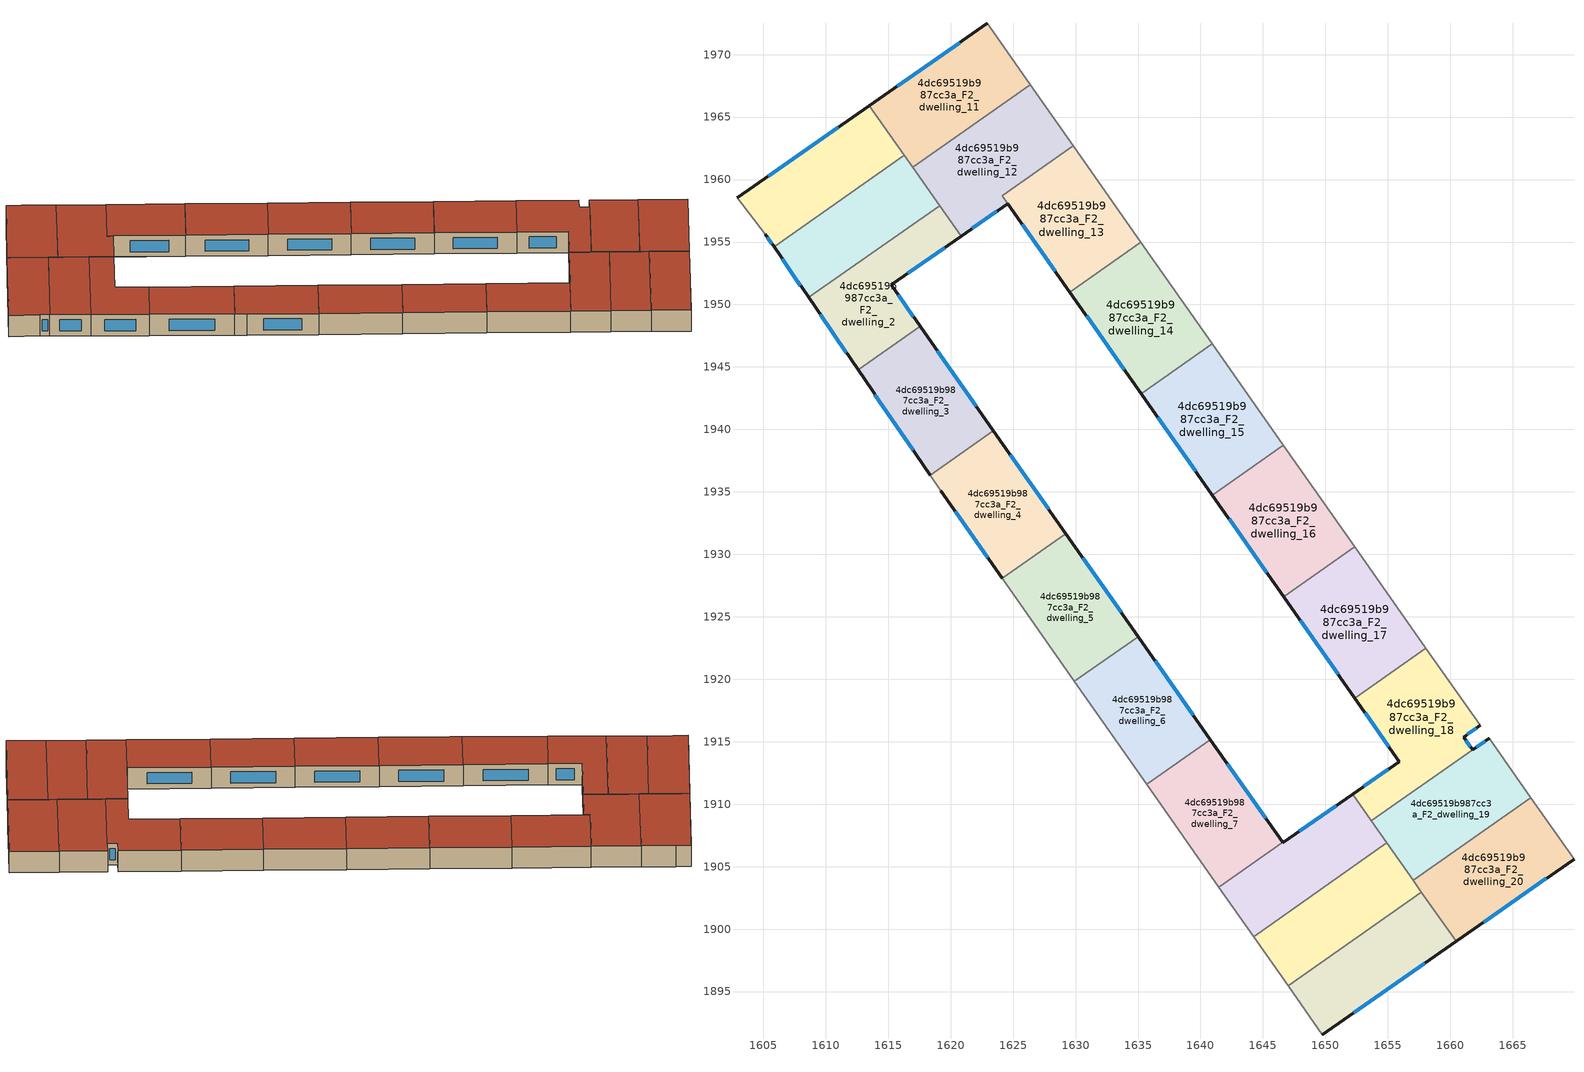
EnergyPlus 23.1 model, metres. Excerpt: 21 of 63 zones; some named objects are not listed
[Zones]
4dc69519b987cc3a_F2_dwelling_0
 floor to 4dc69519b987cc3a_F1_dwelling_0 (EU_floor_Construction): 1613.5,1965.93 1616.3,1961.93 1605.86,1954.61 1605.18,1955.61 1602.9,1958.54 z6
 wall outside (EU_wall_Construction): 1605.18,1955.61 1605.86,1954.61 / 1613.5,1965.93 1602.9,1958.54 z6:9
 wall adiabatic (EU_wall_Construction): 1602.9,1958.54 1605.18,1955.61 z6:9
 wall to 4dc69519b987cc3a_F2_dwelling_1 (EU_wall_Construction): 1605.86,1954.61 1616.3,1961.93 z6:9
 wall to 4dc69519b987cc3a_F2_dwelling_11 (EU_wall_Construction): 1616.3,1961.93 1613.5,1965.93 z6:9
 window (EU_Window_Construction): 1605.34,1955.37 1605.7,1954.84 / 1611.01,1964.19 1605.39,1960.27 z6.7:8.3
 roof outside (EU_roof_Construction): 1616.3,1961.93 1613.5,1965.93 1602.9,1958.54 1605.18,1955.61 1605.86,1954.61 z9
4dc69519b987cc3a_F2_dwelling_1
 floor to 4dc69519b987cc3a_F1_dwelling_1 (EU_floor_Construction): 1616.3,1961.93 1619.12,1957.92 1608.63,1950.56 1605.86,1954.61 z6
 wall outside (EU_wall_Construction): 1605.86,1954.61 1608.63,1950.56 z6:9
 wall to 4dc69519b987cc3a_F2_dwelling_2 (EU_wall_Construction): 1608.63,1950.56 1619.12,1957.92 z6:9
 wall to 4dc69519b987cc3a_F2_dwelling_12 (EU_wall_Construction): 1619.12,1957.92 1616.96,1961 z6:9
 wall to 4dc69519b987cc3a_F2_dwelling_11 (EU_wall_Construction): 1616.96,1961 1616.3,1961.94 z6:9
 window (EU_Window_Construction): 1606.51,1953.66 1607.98,1951.51 z6.7:8.3
 roof outside (EU_roof_Construction): 1619.12,1957.92 1616.3,1961.93 1605.86,1954.61 1608.63,1950.56 z9
4dc69519b987cc3a_F2_dwelling_10
 floor to 4dc69519b987cc3a_F1_dwelling_10 (EU_floor_Construction): 1657.69,1902.97 1660.46,1899.02 1649.76,1891.55 1647.01,1895.47 z6
 wall outside (EU_wall_Construction): 1649.76,1891.55 1660.46,1899.02 z6:9
 wall to 4dc69519b987cc3a_F2_dwelling_9 (EU_wall_Construction): 1657.69,1902.97 1647.01,1895.47 z6:9
 wall adiabatic (EU_wall_Construction): 1647.01,1895.47 1649.76,1891.55 z6:9
 wall to 4dc69519b987cc3a_F2_dwelling_20 (EU_wall_Construction): 1660.46,1899.02 1657.69,1902.97 z6:9
 window (EU_Window_Construction): 1652.27,1893.31 1657.95,1897.27 z6.7:8.3
 roof outside (EU_roof_Construction): 1660.46,1899.02 1657.69,1902.97 1647.01,1895.47 1649.76,1891.55 z9
4dc69519b987cc3a_F2_dwelling_11
 floor to 4dc69519b987cc3a_F1_dwelling_11 (EU_floor_Construction): 1623.98,1971.01 1626.37,1967.61 1616.96,1961 1613.5,1965.93 1622.94,1972.5 z6
 wall outside (EU_wall_Construction): 1622.94,1972.5 1613.5,1965.93 z6:9
 wall adiabatic (EU_wall_Construction): 1626.37,1967.61 1623.98,1971.01 1622.94,1972.5 z6:9
 wall to 4dc69519b987cc3a_F2_dwelling_12 (EU_wall_Construction): 1616.96,1961 1626.37,1967.61 z6:9
 window (EU_Window_Construction): 1620.72,1970.96 1615.72,1967.47 z6.7:8.3
 roof outside (EU_roof_Construction): 1626.37,1967.61 1623.98,1971.01 1622.94,1972.5 1613.5,1965.93 1616.96,1961 z9
4dc69519b987cc3a_F2_dwelling_12
 floor to 4dc69519b987cc3a_F1_dwelling_12 (EU_floor_Construction): 1626.37,1967.61 1629.81,1962.7 1624.12,1958.71 1624.57,1958.08 1620.84,1955.47 1616.96,1961 z6
 wall outside (EU_wall_Construction): 1620.84,1955.47 1624.57,1958.08 z6:9
 wall adiabatic (EU_wall_Construction): 1629.81,1962.7 1626.37,1967.61 z6:9
 wall to 4dc69519b987cc3a_F2_dwelling_13 (EU_wall_Construction): 1624.13,1958.71 1629.81,1962.7 / 1624.57,1958.08 1624.12,1958.71 z6:9
 wall to 4dc69519b987cc3a_F2_dwelling_2 (EU_wall_Construction): 1619.12,1957.92 1620.84,1955.47 z6:9
 window (EU_Window_Construction): 1621.71,1956.08 1623.69,1957.46 z6.7:8.3
 roof outside (EU_roof_Construction): 1624.57,1958.08 1624.12,1958.71 1629.81,1962.7 1626.37,1967.61 1616.96,1961 1620.84,1955.47 z9
4dc69519b987cc3a_F2_dwelling_13
 floor to 4dc69519b987cc3a_F1_dwelling_13 (EU_floor_Construction): 1629.81,1962.7 1635.23,1954.99 1629.54,1950.99 1624.13,1958.71 z6
 wall outside (EU_wall_Construction): 1624.57,1958.08 1629.54,1950.99 z6:9
 wall to 4dc69519b987cc3a_F2_dwelling_14 (EU_wall_Construction): 1629.54,1950.99 1635.23,1954.99 z6:9
 wall adiabatic (EU_wall_Construction): 1635.23,1954.99 1629.81,1962.7 z6:9
 window (EU_Window_Construction): 1625.74,1956.41 1628.37,1952.66 z6.7:8.3
 roof outside (EU_roof_Construction): 1635.23,1954.99 1629.81,1962.7 1624.13,1958.71 1629.54,1950.99 z9
4dc69519b987cc3a_F2_dwelling_14
 floor to 4dc69519b987cc3a_F1_dwelling_14 (EU_floor_Construction): 1635.23,1954.99 1640.93,1946.86 1635.24,1942.87 1629.54,1950.99 z6
 wall outside (EU_wall_Construction): 1629.54,1950.99 1635.24,1942.87 z6:9
 wall adiabatic (EU_wall_Construction): 1640.93,1946.86 1635.23,1954.99 z6:9
 wall to 4dc69519b987cc3a_F2_dwelling_15 (EU_wall_Construction): 1635.24,1942.87 1640.93,1946.86 z6:9
 window (EU_Window_Construction): 1630.88,1949.08 1633.9,1944.78 z6.7:8.3
 roof outside (EU_roof_Construction): 1640.93,1946.86 1635.23,1954.99 1629.54,1950.99 1635.24,1942.87 z9
4dc69519b987cc3a_F2_dwelling_15
 floor to 4dc69519b987cc3a_F1_dwelling_15 (EU_floor_Construction): 1640.93,1946.86 1646.64,1938.74 1640.95,1934.75 1635.24,1942.87 z6
 wall outside (EU_wall_Construction): 1635.24,1942.87 1640.95,1934.75 z6:9
 wall adiabatic (EU_wall_Construction): 1646.64,1938.74 1640.93,1946.86 z6:9
 wall to 4dc69519b987cc3a_F2_dwelling_16 (EU_wall_Construction): 1640.95,1934.75 1646.64,1938.74 z6:9
 window (EU_Window_Construction): 1636.58,1940.96 1639.61,1936.65 z6.7:8.3
 roof outside (EU_roof_Construction): 1646.64,1938.74 1640.93,1946.86 1635.24,1942.87 1640.95,1934.75 z9
4dc69519b987cc3a_F2_dwelling_16
 floor to 4dc69519b987cc3a_F1_dwelling_16 (EU_floor_Construction): 1646.64,1938.74 1652.34,1930.62 1646.65,1926.62 1640.95,1934.75 z6
 wall outside (EU_wall_Construction): 1640.95,1934.75 1646.65,1926.62 z6:9
 wall adiabatic (EU_wall_Construction): 1652.34,1930.62 1646.64,1938.74 z6:9
 wall to 4dc69519b987cc3a_F2_dwelling_17 (EU_wall_Construction): 1646.65,1926.62 1652.34,1930.62 z6:9
 window (EU_Window_Construction): 1642.29,1932.84 1645.31,1928.53 z6.7:8.3
 roof outside (EU_roof_Construction): 1652.34,1930.62 1646.64,1938.74 1640.95,1934.75 1646.65,1926.62 z9
4dc69519b987cc3a_F2_dwelling_17
 floor to 4dc69519b987cc3a_F1_dwelling_17 (EU_floor_Construction): 1652.34,1930.62 1658.04,1922.49 1652.36,1918.5 1646.65,1926.62 z6
 wall outside (EU_wall_Construction): 1646.65,1926.62 1652.36,1918.5 z6:9
 wall adiabatic (EU_wall_Construction): 1658.04,1922.49 1652.34,1930.62 z6:9
 wall to 4dc69519b987cc3a_F2_dwelling_18 (EU_wall_Construction): 1652.36,1918.5 1658.04,1922.49 z6:9
 window (EU_Window_Construction): 1647.99,1924.72 1651.02,1920.41 z6.7:8.3
 roof outside (EU_roof_Construction): 1658.04,1922.49 1652.34,1930.62 1646.65,1926.62 1652.36,1918.5 z9
4dc69519b987cc3a_F2_dwelling_18
 floor to 4dc69519b987cc3a_F1_dwelling_18 (EU_floor_Construction): 1658.04,1922.49 1662.39,1916.3 1661.06,1915.38 1661.78,1914.35 1653.69,1908.67 1652.18,1910.81 1655.93,1913.42 1652.36,1918.5 z6
 wall outside (EU_wall_Construction): 1652.36,1918.5 1655.93,1913.42 1652.18,1910.81 / 1661.78,1914.35 1661.06,1915.38 1662.39,1916.3 z6:9
 wall to 4dc69519b987cc3a_F2_dwelling_19 (EU_wall_Construction): 1653.69,1908.67 1661.78,1914.35 z6:9
 wall adiabatic (EU_wall_Construction): 1662.39,1916.3 1658.04,1922.49 z6:9
 wall to 4dc69519b987cc3a_F2_dwelling_8 (EU_wall_Construction): 1652.18,1910.81 1653.69,1908.67 z6:9
 window (EU_Window_Construction): 1655.05,1912.8 1653.06,1911.42 / 1653.2,1917.31 1655.09,1914.61 / 1661.37,1915.6 1662.08,1916.09 / 1661.61,1914.59 1661.23,1915.14 z6.7:8.3
 roof outside (EU_roof_Construction): 1661.78,1914.35 1661.06,1915.38 1662.39,1916.3 1658.04,1922.49 1652.36,1918.5 1655.93,1913.42 1652.18,1910.81 1653.69,1908.67 z9
4dc69519b987cc3a_F2_dwelling_19
 floor to 4dc69519b987cc3a_F1_dwelling_19 (EU_floor_Construction): 1663.11,1915.27 1666.45,1910.52 1657.03,1903.91 1653.69,1908.67 1661.78,1914.35 z6
 wall outside (EU_wall_Construction): 1663.11,1915.27 1661.78,1914.35 z6:9
 wall adiabatic (EU_wall_Construction): 1666.45,1910.52 1663.11,1915.27 z6:9
 wall to 4dc69519b987cc3a_F2_dwelling_20 (EU_wall_Construction): 1657.03,1903.91 1666.45,1910.52 z6:9
 wall to 4dc69519b987cc3a_F2_dwelling_9 (EU_wall_Construction): 1654.93,1906.9 1657.03,1903.91 z6:9
 wall to 4dc69519b987cc3a_F2_dwelling_8 (EU_wall_Construction): 1653.69,1908.67 1654.93,1906.9 z6:9
 window (EU_Window_Construction): 1662.8,1915.06 1662.09,1914.57 z6.7:8.3
 roof outside (EU_roof_Construction): 1666.45,1910.52 1663.11,1915.27 1661.78,1914.35 1653.69,1908.67 1657.03,1903.91 z9
4dc69519b987cc3a_F2_dwelling_2
 floor to 4dc69519b987cc3a_F1_dwelling_2 (EU_floor_Construction): 1619.12,1957.92 1620.84,1955.47 1615.24,1951.57 1617.57,1948.26 1612.59,1944.76 1608.63,1950.56 z6
 wall outside (EU_wall_Construction): 1608.63,1950.56 1612.59,1944.76 / 1617.57,1948.26 1615.24,1951.57 1620.84,1955.47 z6:9
 wall to 4dc69519b987cc3a_F2_dwelling_3 (EU_wall_Construction): 1612.59,1944.76 1617.57,1948.26 z6:9
 window (EU_Window_Construction): 1609.56,1949.2 1611.66,1946.13 / 1616.56,1952.48 1619.52,1954.56 / 1617.02,1949.03 1615.79,1950.79 z6.7:8.3
 roof outside (EU_roof_Construction): 1617.57,1948.26 1615.24,1951.57 1620.84,1955.47 1619.12,1957.92 1608.63,1950.56 1612.59,1944.76 z9
4dc69519b987cc3a_F2_dwelling_20
 floor to 4dc69519b987cc3a_F1_dwelling_20 (EU_floor_Construction): 1666.45,1910.52 1669.9,1905.61 1660.46,1899.02 1657.03,1903.91 z6
 wall outside (EU_wall_Construction): 1660.46,1899.02 1669.9,1905.61 z6:9
 wall adiabatic (EU_wall_Construction): 1669.9,1905.61 1666.45,1910.52 z6:9
 wall to 4dc69519b987cc3a_F2_dwelling_9 (EU_wall_Construction): 1657.03,1903.91 1657.69,1902.97 z6:9
 window (EU_Window_Construction): 1662.67,1900.57 1667.68,1904.06 z6.7:8.3
 roof outside (EU_roof_Construction): 1669.9,1905.61 1666.45,1910.52 1657.03,1903.91 1660.46,1899.02 z9
4dc69519b987cc3a_F2_dwelling_3
 floor to 4dc69519b987cc3a_F1_dwelling_3 (EU_floor_Construction): 1617.57,1948.26 1623.43,1939.9 1618.35,1936.34 1612.59,1944.76 z6
 wall outside (EU_wall_Construction): 1623.43,1939.9 1617.57,1948.26 / 1612.59,1944.76 1618.35,1936.34 z6:9
 wall to 4dc69519b987cc3a_F2_dwelling_4 (EU_wall_Construction): 1618.35,1936.34 1623.43,1939.9 z6:9
 window (EU_Window_Construction): 1622.05,1941.86 1618.94,1946.3 / 1613.94,1942.79 1617,1938.32 z6.7:8.3
 roof outside (EU_roof_Construction): 1623.43,1939.9 1617.57,1948.26 1612.59,1944.76 1618.35,1936.34 z9
4dc69519b987cc3a_F2_dwelling_4
 floor to 4dc69519b987cc3a_F1_dwelling_4 (EU_floor_Construction): 1623.43,1939.9 1629.22,1931.66 1624.12,1928.08 1619.2,1935.1 1618.35,1936.34 z6
 wall outside (EU_wall_Construction): 1629.22,1931.66 1623.43,1939.9 / 1619.2,1935.1 1624.12,1928.08 z6:9
 wall adiabatic (EU_wall_Construction): 1618.35,1936.34 1619.2,1935.1 z6:9
 wall to 4dc69519b987cc3a_F2_dwelling_5 (EU_wall_Construction): 1624.12,1928.08 1629.22,1931.66 z6:9
 window (EU_Window_Construction): 1627.86,1933.59 1624.79,1937.97 / 1620.35,1933.45 1622.97,1929.73 z6.7:8.3
 roof outside (EU_roof_Construction): 1629.22,1931.66 1623.43,1939.9 1618.35,1936.34 1619.2,1935.1 1624.12,1928.08 z9
4dc69519b987cc3a_F2_dwelling_5
 floor to 4dc69519b987cc3a_F1_dwelling_5 (EU_floor_Construction): 1629.22,1931.66 1635.01,1923.42 1629.91,1919.84 1624.12,1928.08 z6
 wall outside (EU_wall_Construction): 1635.01,1923.42 1629.22,1931.66 z6:9
 wall to 4dc69519b987cc3a_F2_dwelling_6 (EU_wall_Construction): 1629.91,1919.84 1635.01,1923.42 z6:9
 wall adiabatic (EU_wall_Construction): 1624.12,1928.08 1629.91,1919.84 z6:9
 window (EU_Window_Construction): 1633.65,1925.35 1630.58,1929.72 z6.7:8.3
 roof outside (EU_roof_Construction): 1635.01,1923.42 1629.22,1931.66 1624.12,1928.08 1629.91,1919.84 z9
4dc69519b987cc3a_F2_dwelling_6
 floor to 4dc69519b987cc3a_F1_dwelling_6 (EU_floor_Construction): 1635.01,1923.42 1640.79,1915.18 1635.69,1911.6 1629.91,1919.84 z6
 wall outside (EU_wall_Construction): 1640.79,1915.18 1635.01,1923.42 z6:9
 wall to 4dc69519b987cc3a_F2_dwelling_7 (EU_wall_Construction): 1635.69,1911.6 1640.79,1915.18 z6:9
 wall adiabatic (EU_wall_Construction): 1629.91,1919.84 1635.69,1911.6 z6:9
 window (EU_Window_Construction): 1639.43,1917.11 1636.36,1921.48 z6.7:8.3
 roof outside (EU_roof_Construction): 1640.79,1915.18 1635.01,1923.42 1629.91,1919.84 1635.69,1911.6 z9
4dc69519b987cc3a_F2_dwelling_7
 floor to 4dc69519b987cc3a_F1_dwelling_7 (EU_floor_Construction): 1640.79,1915.18 1646.57,1906.94 1641.47,1903.36 1635.69,1911.6 z6
 wall outside (EU_wall_Construction): 1646.57,1906.94 1640.79,1915.18 z6:9
 wall to 4dc69519b987cc3a_F2_dwelling_8 (EU_wall_Construction): 1641.47,1903.36 1646.57,1906.94 z6:9
 wall adiabatic (EU_wall_Construction): 1635.69,1911.6 1641.47,1903.36 z6:9
 window (EU_Window_Construction): 1645.21,1908.87 1642.15,1913.24 z6.7:8.3
 roof outside (EU_roof_Construction): 1646.57,1906.94 1640.79,1915.18 1635.69,1911.6 1641.47,1903.36 z9
4dc69519b987cc3a_F2_dwelling_8
 floor to 4dc69519b987cc3a_F1_dwelling_8 (EU_floor_Construction): 1652.18,1910.81 1654.93,1906.9 1644.25,1899.41 1641.47,1903.36 1646.57,1906.94 1646.59,1906.91 z6
 wall outside (EU_wall_Construction): 1652.18,1910.81 1646.59,1906.91 1646.57,1906.94 z6:9
 wall to 4dc69519b987cc3a_F2_dwelling_9 (EU_wall_Construction): 1644.25,1899.41 1654.93,1906.9 z6:9
 wall adiabatic (EU_wall_Construction): 1641.47,1903.36 1644.25,1899.41 z6:9
 window (EU_Window_Construction): 1650.87,1909.89 1647.91,1907.82 z6.7:8.3
 roof outside (EU_roof_Construction): 1654.93,1906.9 1652.18,1910.81 1646.59,1906.91 1646.57,1906.94 1641.47,1903.36 1644.25,1899.41 z9
4dc69519b987cc3a_F2_dwelling_9
 floor to 4dc69519b987cc3a_F1_dwelling_9 (EU_floor_Construction): 1654.93,1906.9 1657.69,1902.97 1647.01,1895.47 1644.25,1899.41 z6
 wall adiabatic (EU_wall_Construction): 1644.25,1899.41 1647.01,1895.47 z6:9
 roof outside (EU_roof_Construction): 1657.69,1902.97 1654.93,1906.9 1644.25,1899.41 1647.01,1895.47 z9
[Building]
EU S2 Campaign: North Axis=0; Terrain=City; Solar Distribution=FullExterior
[Site:Location]
Budapest.Ferenc.Liszt.Intl.AP: Latitude=47.437; Longitude=19.256; Time Zone=1; Elevation=185
[SizingPeriod:WeatherFileDays]
AnnualSizingPeriod: Begin Month=1; Begin Day of Month=1; End Month=12; End Day of Month=31; Day of Week for Start Day=Monday; Use Weather File Daylight Saving Period=No; Use Weather File Rain and Snow Indicators=No
[MATERIAL]
EU_InternalMass_Material: Roughness=MediumRough; Thickness=0.1; Conductivity=1; Density=1800; Specific Heat=900; Thermal Absorptance=0.9; Solar Absorptance=0.7; Visible Absorptance=0.7
[MATERIAL:NOMASS] Roughness=MediumRough; Thermal Absorptance=0.9; Solar Absorptance=0.7; Visible Absorptance=0.7
Name | Thermal Resistance
EU_wall_NoMass | 0.832559
EU_roof_NoMass | 1.39638
EU_floor_NoMass | 0.872794
[WINDOWMATERIAL:SIMPLEGLAZINGSYSTEM]
EU_Window_SimpleGlazing: UFactor=2.79869; Solar Heat Gain Coefficient=0.75; Visible Transmittance=0.75
[CONSTRUCTION]
EU_wall_Construction: EU_wall_NoMass
EU_roof_Construction: EU_roof_NoMass
EU_floor_Construction: EU_floor_NoMass
EU_Window_Construction: EU_Window_SimpleGlazing
EU_InternalMass_Construction: EU_InternalMass_Material
[ZONE] Type=1; Multiplier=1; Ceiling Height=autocalculate; Floor Area=autocalculate; Part of Total Floor Area=Yes
Name | Volume
4dc69519b987cc3a_F2_dwelling_0 | 188.099
4dc69519b987cc3a_F2_dwelling_1 | 188.076
4dc69519b987cc3a_F2_dwelling_10 | 188.088
4dc69519b987cc3a_F2_dwelling_11 | 206.914
4dc69519b987cc3a_F2_dwelling_12 | 217.326
4dc69519b987cc3a_F2_dwelling_13 | 196.435
4dc69519b987cc3a_F2_dwelling_14; 4dc69519b987cc3a_F2_dwelling_16 | 206.916
4dc69519b987cc3a_F2_dwelling_15 | 206.939
4dc69519b987cc3a_F2_dwelling_17 | 206.908
4dc69519b987cc3a_F2_dwelling_18 | 213.199
4dc69519b987cc3a_F2_dwelling_19 | 200.595
4dc69519b987cc3a_F2_dwelling_2 | 188.123
4dc69519b987cc3a_F2_dwelling_20 | 206.906
4dc69519b987cc3a_F2_dwelling_3 | 188.101
4dc69519b987cc3a_F2_dwelling_4 | 188.102
4dc69519b987cc3a_F2_dwelling_5 | 188.109
4dc69519b987cc3a_F2_dwelling_6 | 188.108
4dc69519b987cc3a_F2_dwelling_7 | 188.075
4dc69519b987cc3a_F2_dwelling_8 | 188.111
4dc69519b987cc3a_F2_dwelling_9 | 188.103
[INTERNALMASS] Construction=EU_InternalMass_Construction
Name | Zone or ZoneList | Surface Area
4dc69519b987cc3a_F2_dwelling_0_EU_InternalMass | 4dc69519b987cc3a_F2_dwelling_0 | 62.6995
4dc69519b987cc3a_F2_dwelling_1_EU_InternalMass | 4dc69519b987cc3a_F2_dwelling_1 | 62.692
4dc69519b987cc3a_F2_dwelling_2_EU_InternalMass | 4dc69519b987cc3a_F2_dwelling_2 | 62.7079
4dc69519b987cc3a_F2_dwelling_3_EU_InternalMass | 4dc69519b987cc3a_F2_dwelling_3 | 62.7005
4dc69519b987cc3a_F2_dwelling_4_EU_InternalMass | 4dc69519b987cc3a_F2_dwelling_4 | 62.7007
4dc69519b987cc3a_F2_dwelling_5_EU_InternalMass | 4dc69519b987cc3a_F2_dwelling_5 | 62.7028
4dc69519b987cc3a_F2_dwelling_6_EU_InternalMass | 4dc69519b987cc3a_F2_dwelling_6 | 62.7027
4dc69519b987cc3a_F2_dwelling_7_EU_InternalMass | 4dc69519b987cc3a_F2_dwelling_7 | 62.6916
4dc69519b987cc3a_F2_dwelling_8_EU_InternalMass | 4dc69519b987cc3a_F2_dwelling_8 | 62.7038
4dc69519b987cc3a_F2_dwelling_9_EU_InternalMass | 4dc69519b987cc3a_F2_dwelling_9 | 62.7009
4dc69519b987cc3a_F2_dwelling_10_EU_InternalMass | 4dc69519b987cc3a_F2_dwelling_10 | 62.6959
4dc69519b987cc3a_F2_dwelling_11_EU_InternalMass | 4dc69519b987cc3a_F2_dwelling_11 | 68.9712
4dc69519b987cc3a_F2_dwelling_12_EU_InternalMass | 4dc69519b987cc3a_F2_dwelling_12 | 72.4416
4dc69519b987cc3a_F2_dwelling_13_EU_InternalMass | 4dc69519b987cc3a_F2_dwelling_13 | 65.5024
4dc69519b987cc3a_F2_dwelling_14_EU_InternalMass | 4dc69519b987cc3a_F2_dwelling_14 | 68.9721
4dc69519b987cc3a_F2_dwelling_15_EU_InternalMass | 4dc69519b987cc3a_F2_dwelling_15 | 68.9797
4dc69519b987cc3a_F2_dwelling_16_EU_InternalMass | 4dc69519b987cc3a_F2_dwelling_16 | 68.9719
4dc69519b987cc3a_F2_dwelling_17_EU_InternalMass | 4dc69519b987cc3a_F2_dwelling_17 | 68.9695
4dc69519b987cc3a_F2_dwelling_18_EU_InternalMass | 4dc69519b987cc3a_F2_dwelling_18 | 71.0665
4dc69519b987cc3a_F2_dwelling_19_EU_InternalMass | 4dc69519b987cc3a_F2_dwelling_19 | 66.865
4dc69519b987cc3a_F2_dwelling_20_EU_InternalMass | 4dc69519b987cc3a_F2_dwelling_20 | 68.9685
[OTHEREQUIPMENT] Fuel Type=Electricity; Design Level Calculation Method=Watts/Area; Power per Zone Floor Area=1; Fraction Latent=0; Fraction Radiant=0; Fraction Lost=0; Carbon Dioxide Generation Rate=0; EndUse Subcategory=EU_Step8_InternalGains
Name | Zone or ZoneList or Space or SpaceList | Schedule
EU_Step8_InternalGain_4dc69519b987cc3a_F2_dwelling_0_f000 | 4dc69519b987cc3a_F2_dwelling_0 | EU_Step8_GainSchedule_4dc69519b987cc3a_F2_dwelling_0_f000
EU_Step8_InternalGain_4dc69519b987cc3a_F2_dwelling_1_f000 | 4dc69519b987cc3a_F2_dwelling_1 | EU_Step8_GainSchedule_4dc69519b987cc3a_F2_dwelling_1_f000
EU_Step8_InternalGain_4dc69519b987cc3a_F2_dwelling_2_f000 | 4dc69519b987cc3a_F2_dwelling_2 | EU_Step8_GainSchedule_4dc69519b987cc3a_F2_dwelling_2_f000
EU_Step8_InternalGain_4dc69519b987cc3a_F2_dwelling_3_f000 | 4dc69519b987cc3a_F2_dwelling_3 | EU_Step8_GainSchedule_4dc69519b987cc3a_F2_dwelling_3_f000
EU_Step8_InternalGain_4dc69519b987cc3a_F2_dwelling_4_f000 | 4dc69519b987cc3a_F2_dwelling_4 | EU_Step8_GainSchedule_4dc69519b987cc3a_F2_dwelling_4_f000
EU_Step8_InternalGain_4dc69519b987cc3a_F2_dwelling_5_f000 | 4dc69519b987cc3a_F2_dwelling_5 | EU_Step8_GainSchedule_4dc69519b987cc3a_F2_dwelling_5_f000
EU_Step8_InternalGain_4dc69519b987cc3a_F2_dwelling_6_f000 | 4dc69519b987cc3a_F2_dwelling_6 | EU_Step8_GainSchedule_4dc69519b987cc3a_F2_dwelling_6_f000
EU_Step8_InternalGain_4dc69519b987cc3a_F2_dwelling_7_f000 | 4dc69519b987cc3a_F2_dwelling_7 | EU_Step8_GainSchedule_4dc69519b987cc3a_F2_dwelling_7_f000
EU_Step8_InternalGain_4dc69519b987cc3a_F2_dwelling_8_f000 | 4dc69519b987cc3a_F2_dwelling_8 | EU_Step8_GainSchedule_4dc69519b987cc3a_F2_dwelling_8_f000
EU_Step8_InternalGain_4dc69519b987cc3a_F2_dwelling_9_f000 | 4dc69519b987cc3a_F2_dwelling_9 | EU_Step8_GainSchedule_4dc69519b987cc3a_F2_dwelling_9_f000
EU_Step8_InternalGain_4dc69519b987cc3a_F2_dwelling_10_f000 | 4dc69519b987cc3a_F2_dwelling_10 | EU_Step8_GainSchedule_4dc69519b987cc3a_F2_dwelling_10_f000
EU_Step8_InternalGain_4dc69519b987cc3a_F2_dwelling_11_f000 | 4dc69519b987cc3a_F2_dwelling_11 | EU_Step8_GainSchedule_4dc69519b987cc3a_F2_dwelling_11_f000
EU_Step8_InternalGain_4dc69519b987cc3a_F2_dwelling_12_f000 | 4dc69519b987cc3a_F2_dwelling_12 | EU_Step8_GainSchedule_4dc69519b987cc3a_F2_dwelling_12_f000
EU_Step8_InternalGain_4dc69519b987cc3a_F2_dwelling_13_f000 | 4dc69519b987cc3a_F2_dwelling_13 | EU_Step8_GainSchedule_4dc69519b987cc3a_F2_dwelling_13_f000
EU_Step8_InternalGain_4dc69519b987cc3a_F2_dwelling_14_f000 | 4dc69519b987cc3a_F2_dwelling_14 | EU_Step8_GainSchedule_4dc69519b987cc3a_F2_dwelling_14_f000
EU_Step8_InternalGain_4dc69519b987cc3a_F2_dwelling_15_f000 | 4dc69519b987cc3a_F2_dwelling_15 | EU_Step8_GainSchedule_4dc69519b987cc3a_F2_dwelling_15_f000
EU_Step8_InternalGain_4dc69519b987cc3a_F2_dwelling_16_f000 | 4dc69519b987cc3a_F2_dwelling_16 | EU_Step8_GainSchedule_4dc69519b987cc3a_F2_dwelling_16_f000
EU_Step8_InternalGain_4dc69519b987cc3a_F2_dwelling_17_f000 | 4dc69519b987cc3a_F2_dwelling_17 | EU_Step8_GainSchedule_4dc69519b987cc3a_F2_dwelling_17_f000
EU_Step8_InternalGain_4dc69519b987cc3a_F2_dwelling_18_f000 | 4dc69519b987cc3a_F2_dwelling_18 | EU_Step8_GainSchedule_4dc69519b987cc3a_F2_dwelling_18_f000
EU_Step8_InternalGain_4dc69519b987cc3a_F2_dwelling_19_f000 | 4dc69519b987cc3a_F2_dwelling_19 | EU_Step8_GainSchedule_4dc69519b987cc3a_F2_dwelling_19_f000
EU_Step8_InternalGain_4dc69519b987cc3a_F2_dwelling_20_f000 | 4dc69519b987cc3a_F2_dwelling_20 | EU_Step8_GainSchedule_4dc69519b987cc3a_F2_dwelling_20_f000
[ZONEVENTILATION:DESIGNFLOWRATE] Schedule=EU_AlwaysOn; Design Flow Rate Calculation Method=AirChanges/Hour; Air Changes per Hour=0.475469; Ventilation Type=Natural; Fan Pressure Rise=0; Fan Total Efficiency=1; Constant Term Coefficient=1; Temperature Term Coefficient=0; Velocity Term Coefficient=0; Velocity Squared Term Coefficient=0; Minimum Indoor Temperature=-100; Maximum Indoor Temperature=100; Delta Temperature=-100; Minimum Outdoor Temperature=-100; Maximum Outdoor Temperature=100; Maximum Wind Speed=40
Name | Zone or ZoneList or Space or SpaceList
EU_ConstantAir_4dc69519b987cc3a_F2_dwelling_0 | 4dc69519b987cc3a_F2_dwelling_0
EU_ConstantAir_4dc69519b987cc3a_F2_dwelling_1 | 4dc69519b987cc3a_F2_dwelling_1
EU_ConstantAir_4dc69519b987cc3a_F2_dwelling_2 | 4dc69519b987cc3a_F2_dwelling_2
EU_ConstantAir_4dc69519b987cc3a_F2_dwelling_3 | 4dc69519b987cc3a_F2_dwelling_3
EU_ConstantAir_4dc69519b987cc3a_F2_dwelling_4 | 4dc69519b987cc3a_F2_dwelling_4
EU_ConstantAir_4dc69519b987cc3a_F2_dwelling_5 | 4dc69519b987cc3a_F2_dwelling_5
EU_ConstantAir_4dc69519b987cc3a_F2_dwelling_6 | 4dc69519b987cc3a_F2_dwelling_6
EU_ConstantAir_4dc69519b987cc3a_F2_dwelling_7 | 4dc69519b987cc3a_F2_dwelling_7
EU_ConstantAir_4dc69519b987cc3a_F2_dwelling_8 | 4dc69519b987cc3a_F2_dwelling_8
EU_ConstantAir_4dc69519b987cc3a_F2_dwelling_9 | 4dc69519b987cc3a_F2_dwelling_9
EU_ConstantAir_4dc69519b987cc3a_F2_dwelling_10 | 4dc69519b987cc3a_F2_dwelling_10
EU_ConstantAir_4dc69519b987cc3a_F2_dwelling_11 | 4dc69519b987cc3a_F2_dwelling_11
EU_ConstantAir_4dc69519b987cc3a_F2_dwelling_12 | 4dc69519b987cc3a_F2_dwelling_12
EU_ConstantAir_4dc69519b987cc3a_F2_dwelling_13 | 4dc69519b987cc3a_F2_dwelling_13
EU_ConstantAir_4dc69519b987cc3a_F2_dwelling_14 | 4dc69519b987cc3a_F2_dwelling_14
EU_ConstantAir_4dc69519b987cc3a_F2_dwelling_15 | 4dc69519b987cc3a_F2_dwelling_15
EU_ConstantAir_4dc69519b987cc3a_F2_dwelling_16 | 4dc69519b987cc3a_F2_dwelling_16
EU_ConstantAir_4dc69519b987cc3a_F2_dwelling_17 | 4dc69519b987cc3a_F2_dwelling_17
EU_ConstantAir_4dc69519b987cc3a_F2_dwelling_18 | 4dc69519b987cc3a_F2_dwelling_18
EU_ConstantAir_4dc69519b987cc3a_F2_dwelling_19 | 4dc69519b987cc3a_F2_dwelling_19
EU_ConstantAir_4dc69519b987cc3a_F2_dwelling_20 | 4dc69519b987cc3a_F2_dwelling_20
[HVACTEMPLATE:ZONE:IDEALLOADSAIRSYSTEM] System Availability Schedule=EU_AlwaysOn; Maximum Heating Supply Air Temperature=50; Minimum Cooling Supply Air Temperature=13; Maximum Heating Supply Air Humidity Ratio=0.0156; Minimum Cooling Supply Air Humidity Ratio=0.0077; Heating Limit=NoLimit; Cooling Limit=NoLimit; Heating Availability Schedule=EU_AlwaysOn; Cooling Availability Schedule=EU_CoolingOff; Dehumidification Control Type=ConstantSensibleHeatRatio; Cooling Sensible Heat Ratio=0.7; Dehumidification Setpoint=60; Humidification Control Type=None; Humidification Setpoint=30; Outdoor Air Method=None; Outdoor Air Flow Rate per Person=0.00944; Outdoor Air Flow Rate per Zone Floor Area=0; Outdoor Air Flow Rate per Zone=0; Demand Controlled Ventilation Type=None; Outdoor Air Economizer Type=NoEconomizer; Heat Recovery Type=None; Sensible Heat Recovery Effectiveness=0.7; Latent Heat Recovery Effectiveness=0.65
Name | Template Thermostat
4dc69519b987cc3a_F2_dwelling_0 | EU_HeatOnly_4dc69519b987cc3a_F2_dwelling_0
4dc69519b987cc3a_F2_dwelling_1 | EU_HeatOnly_4dc69519b987cc3a_F2_dwelling_1
4dc69519b987cc3a_F2_dwelling_2 | EU_HeatOnly_4dc69519b987cc3a_F2_dwelling_2
4dc69519b987cc3a_F2_dwelling_3 | EU_HeatOnly_4dc69519b987cc3a_F2_dwelling_3
4dc69519b987cc3a_F2_dwelling_4 | EU_HeatOnly_4dc69519b987cc3a_F2_dwelling_4
4dc69519b987cc3a_F2_dwelling_5 | EU_HeatOnly_4dc69519b987cc3a_F2_dwelling_5
4dc69519b987cc3a_F2_dwelling_6 | EU_HeatOnly_4dc69519b987cc3a_F2_dwelling_6
4dc69519b987cc3a_F2_dwelling_7 | EU_HeatOnly_4dc69519b987cc3a_F2_dwelling_7
4dc69519b987cc3a_F2_dwelling_8 | EU_HeatOnly_4dc69519b987cc3a_F2_dwelling_8
4dc69519b987cc3a_F2_dwelling_9 | EU_HeatOnly_4dc69519b987cc3a_F2_dwelling_9
4dc69519b987cc3a_F2_dwelling_10 | EU_HeatOnly_4dc69519b987cc3a_F2_dwelling_10
4dc69519b987cc3a_F2_dwelling_11 | EU_HeatOnly_4dc69519b987cc3a_F2_dwelling_11
4dc69519b987cc3a_F2_dwelling_12 | EU_HeatOnly_4dc69519b987cc3a_F2_dwelling_12
4dc69519b987cc3a_F2_dwelling_13 | EU_HeatOnly_4dc69519b987cc3a_F2_dwelling_13
4dc69519b987cc3a_F2_dwelling_14 | EU_HeatOnly_4dc69519b987cc3a_F2_dwelling_14
4dc69519b987cc3a_F2_dwelling_15 | EU_HeatOnly_4dc69519b987cc3a_F2_dwelling_15
4dc69519b987cc3a_F2_dwelling_16 | EU_HeatOnly_4dc69519b987cc3a_F2_dwelling_16
4dc69519b987cc3a_F2_dwelling_17 | EU_HeatOnly_4dc69519b987cc3a_F2_dwelling_17
4dc69519b987cc3a_F2_dwelling_18 | EU_HeatOnly_4dc69519b987cc3a_F2_dwelling_18
4dc69519b987cc3a_F2_dwelling_19 | EU_HeatOnly_4dc69519b987cc3a_F2_dwelling_19
4dc69519b987cc3a_F2_dwelling_20 | EU_HeatOnly_4dc69519b987cc3a_F2_dwelling_20
[SIZING:ZONE] Zone Cooling Design Supply Air Temperature Input Method=SupplyAirTemperature; Zone Cooling Design Supply Air Temperature=13; Zone Heating Design Supply Air Temperature Input Method=SupplyAirTemperature; Zone Heating Design Supply Air Temperature=50; Zone Cooling Design Supply Air Humidity Ratio=0.008; Zone Heating Design Supply Air Humidity Ratio=0.008; Cooling Design Air Flow Method=DesignDay; Cooling Design Air Flow Rate=0; Cooling Minimum Air Flow per Zone Floor Area=0.000762; Cooling Minimum Air Flow=0; Cooling Minimum Air Flow Fraction=0.2; Heating Design Air Flow Method=DesignDay; Heating Design Air Flow Rate=0; Heating Maximum Air Flow per Zone Floor Area=0.002032; Heating Maximum Air Flow=0.141576; Heating Maximum Air Flow Fraction=0.3; Account for Dedicated Outdoor Air System=No; Dedicated Outdoor Air System Control Strategy=NeutralSupplyAir; Dedicated Outdoor Air Low Setpoint Temperature for Design=autosize; Dedicated Outdoor Air High Setpoint Temperature for Design=autosize; Zone Load Sizing Method=Sensible Load Only No Latent Load; Zone Latent Cooling Design Supply Air Humidity Ratio Input Method=HumidityRatioDifference; Zone Cooling Design Supply Air Humidity Ratio Difference=0.005; Zone Latent Heating Design Supply Air Humidity Ratio Input Method=HumidityRatioDifference; Zone Humidification Design Supply Air Humidity Ratio Difference=0.005
4dc69519b987cc3a_F2_dwelling_0; 4dc69519b987cc3a_F2_dwelling_1; 4dc69519b987cc3a_F2_dwelling_2; 4dc69519b987cc3a_F2_dwelling_3; 4dc69519b987cc3a_F2_dwelling_4; 4dc69519b987cc3a_F2_dwelling_5; 4dc69519b987cc3a_F2_dwelling_6; 4dc69519b987cc3a_F2_dwelling_7; 4dc69519b987cc3a_F2_dwelling_8; 4dc69519b987cc3a_F2_dwelling_9; 4dc69519b987cc3a_F2_dwelling_10; 4dc69519b987cc3a_F2_dwelling_11; 4dc69519b987cc3a_F2_dwelling_12; 4dc69519b987cc3a_F2_dwelling_13; 4dc69519b987cc3a_F2_dwelling_14; 4dc69519b987cc3a_F2_dwelling_15; 4dc69519b987cc3a_F2_dwelling_16; 4dc69519b987cc3a_F2_dwelling_17; 4dc69519b987cc3a_F2_dwelling_18; 4dc69519b987cc3a_F2_dwelling_19; 4dc69519b987cc3a_F2_dwelling_20
[SCHEDULE:CONSTANT]
Name | Hourly Value
EU_AlwaysOn | 1
EU_CoolingOff | 0
[SCHEDULE:FILE] Column Number=1; Rows to Skip at Top=0; Number of Hours of Data=8760; Column Separator=Comma; Interpolate to Timestep=No; Minutes per Item=60; Adjust Schedule for Daylight Savings=Yes
Name | File
EU_Step8_GainSchedule_4dc69519b987cc3a_F2_dwelling_0_f000 | ../../schedules/4dc69519b987cc3a/4dc69519b987cc3a_F2_dwelling_0_f000_gain.csv
EU_Step8_GainSchedule_4dc69519b987cc3a_F2_dwelling_1_f000 | ../../schedules/4dc69519b987cc3a/4dc69519b987cc3a_F2_dwelling_1_f000_gain.csv
EU_Step8_GainSchedule_4dc69519b987cc3a_F2_dwelling_2_f000 | ../../schedules/4dc69519b987cc3a/4dc69519b987cc3a_F2_dwelling_2_f000_gain.csv
EU_Step8_GainSchedule_4dc69519b987cc3a_F2_dwelling_3_f000 | ../../schedules/4dc69519b987cc3a/4dc69519b987cc3a_F2_dwelling_3_f000_gain.csv
EU_Step8_GainSchedule_4dc69519b987cc3a_F2_dwelling_4_f000 | ../../schedules/4dc69519b987cc3a/4dc69519b987cc3a_F2_dwelling_4_f000_gain.csv
EU_Step8_GainSchedule_4dc69519b987cc3a_F2_dwelling_5_f000 | ../../schedules/4dc69519b987cc3a/4dc69519b987cc3a_F2_dwelling_5_f000_gain.csv
EU_Step8_GainSchedule_4dc69519b987cc3a_F2_dwelling_6_f000 | ../../schedules/4dc69519b987cc3a/4dc69519b987cc3a_F2_dwelling_6_f000_gain.csv
EU_Step8_GainSchedule_4dc69519b987cc3a_F2_dwelling_7_f000 | ../../schedules/4dc69519b987cc3a/4dc69519b987cc3a_F2_dwelling_7_f000_gain.csv
EU_Step8_GainSchedule_4dc69519b987cc3a_F2_dwelling_8_f000 | ../../schedules/4dc69519b987cc3a/4dc69519b987cc3a_F2_dwelling_8_f000_gain.csv
EU_Step8_GainSchedule_4dc69519b987cc3a_F2_dwelling_9_f000 | ../../schedules/4dc69519b987cc3a/4dc69519b987cc3a_F2_dwelling_9_f000_gain.csv
EU_Step8_GainSchedule_4dc69519b987cc3a_F2_dwelling_10_f000 | ../../schedules/4dc69519b987cc3a/4dc69519b987cc3a_F2_dwelling_10_f000_gain.csv
EU_Step8_GainSchedule_4dc69519b987cc3a_F2_dwelling_11_f000 | ../../schedules/4dc69519b987cc3a/4dc69519b987cc3a_F2_dwelling_11_f000_gain.csv
EU_Step8_GainSchedule_4dc69519b987cc3a_F2_dwelling_12_f000 | ../../schedules/4dc69519b987cc3a/4dc69519b987cc3a_F2_dwelling_12_f000_gain.csv
EU_Step8_GainSchedule_4dc69519b987cc3a_F2_dwelling_13_f000 | ../../schedules/4dc69519b987cc3a/4dc69519b987cc3a_F2_dwelling_13_f000_gain.csv
EU_Step8_GainSchedule_4dc69519b987cc3a_F2_dwelling_14_f000 | ../../schedules/4dc69519b987cc3a/4dc69519b987cc3a_F2_dwelling_14_f000_gain.csv
EU_Step8_GainSchedule_4dc69519b987cc3a_F2_dwelling_15_f000 | ../../schedules/4dc69519b987cc3a/4dc69519b987cc3a_F2_dwelling_15_f000_gain.csv
EU_Step8_GainSchedule_4dc69519b987cc3a_F2_dwelling_16_f000 | ../../schedules/4dc69519b987cc3a/4dc69519b987cc3a_F2_dwelling_16_f000_gain.csv
EU_Step8_GainSchedule_4dc69519b987cc3a_F2_dwelling_17_f000 | ../../schedules/4dc69519b987cc3a/4dc69519b987cc3a_F2_dwelling_17_f000_gain.csv
EU_Step8_GainSchedule_4dc69519b987cc3a_F2_dwelling_18_f000 | ../../schedules/4dc69519b987cc3a/4dc69519b987cc3a_F2_dwelling_18_f000_gain.csv
EU_Step8_GainSchedule_4dc69519b987cc3a_F2_dwelling_19_f000 | ../../schedules/4dc69519b987cc3a/4dc69519b987cc3a_F2_dwelling_19_f000_gain.csv
EU_Step8_GainSchedule_4dc69519b987cc3a_F2_dwelling_20_f000 | ../../schedules/4dc69519b987cc3a/4dc69519b987cc3a_F2_dwelling_20_f000_gain.csv
